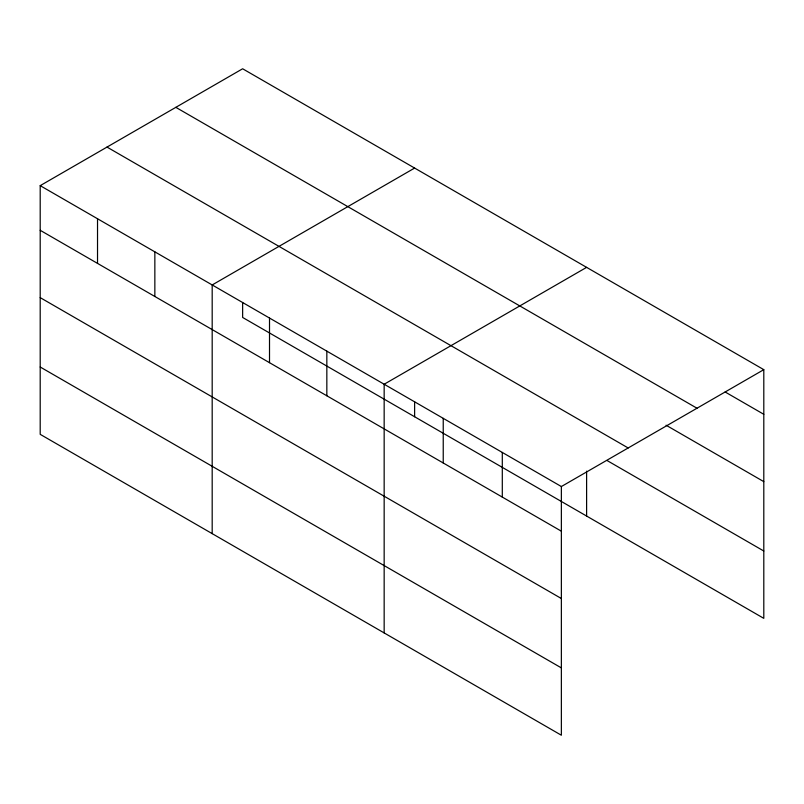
<?xml version="1.0" encoding="UTF-8"?>
<svg xmlns="http://www.w3.org/2000/svg" width="804" height="804" viewBox="0 0 804 804"><rect width="100%" height="100%" fill="white"/><g stroke="black" fill="none" stroke-linecap="round" stroke-linejoin="round"><path stroke-width="1.21" d="M561.363 598.518L561.363 486.541L40.2 185.654L40.2 434.341L561.363 735.228L561.363 598.518L40.2 297.631M242.637 302.495L242.637 317.459L763.8 618.346L763.8 369.659L242.637 68.772L40.2 185.654M414.623 168.066L212.186 284.948L212.186 533.635M586.608 267.36L384.161 384.242L384.161 632.929M561.363 486.541L763.8 369.659M725.138 391.98L763.8 414.301M175.835 107.344L696.998 408.231M666.074 425.215L763.8 481.636M107.002 147.082L628.165 447.969M607.01 460.491L763.8 551.011M40.2 230.296L561.363 531.183M40.2 367.006L561.363 667.893M586.608 471.154L586.608 516.047M502.299 452.441L502.299 497.083M443.235 418.341L443.235 462.983M414.623 401.789L414.623 416.753M326.836 351.137L326.836 395.779M269.511 318.042L269.511 362.684M154.85 251.843L154.85 296.485M97.525 218.748L97.525 263.39"/></g></svg>
